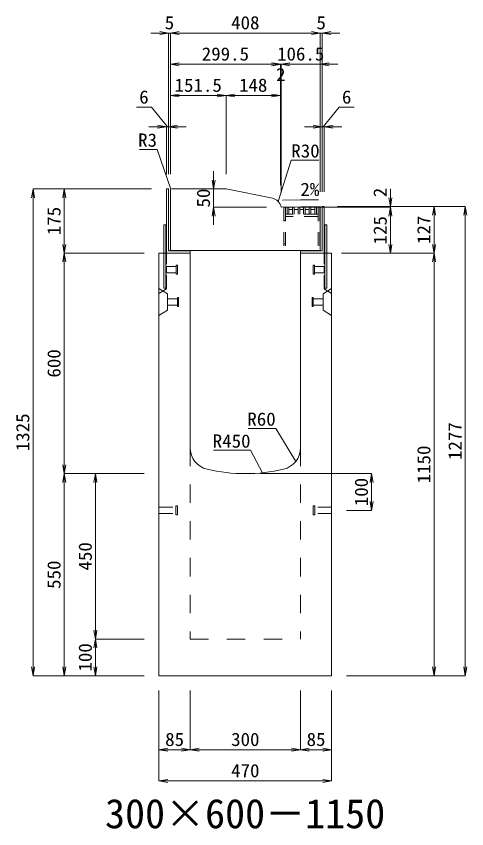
# Model space of a CAD drawing. Units: millimetres at full size. Extents: x -1809 to 57027, y -20349 to 17321.
# Drawn here: x 9276 to 10503, y -15212 to -13001 of the extents above; entities that cross this region are included whole.
import ezdxf
from ezdxf.enums import TextEntityAlignment as Align

# ---------------------------------------------------------------- set-up
doc = ezdxf.new("R2010")
doc.units = ezdxf.units.MM
doc.header["$LTSCALE"] = 50
for name, pattern in [('USER1', [2, 1, -1]), ('USER2', [1.35, 0.75, -0.6]), ('USER3', [1.35, 0.75, -0.6])]:
    doc.linetypes.add(name, pattern=pattern)
for name, color, linetype, lineweight in [('インサート', 3, 'USER2', 9), ('受枠', 3, 'Continuous', 5), ('寸法線', 7, 'Continuous', 13), ('引出線', 4, 'Continuous', 13), ('本体', 2, 'Continuous', 13), ('補助線', 8, 'Continuous', 13), ('ｸﾞﾚｰﾁﾝｸﾞ', 7, 'USER3', 9)]:
    doc.layers.add(name, color=color, linetype=linetype, lineweight=lineweight)
doc.layers.add('文字', color=7, linetype='Continuous')
doc.styles.add('ＭＳ 明朝', font='')
doc.styles.get('ＭＳ 明朝').set_extended_font_data('MS Mincho')

# ---------------------------------------------------------------- blocks, each defined once
blk = doc.blocks.new('open_arrow')
at = {"color": 0, "linetype": 'Continuous', "lineweight": -2}
blk.add_lwpolyline([(7.5, 1.25), (0, 0), (7.5, -1.25)], dxfattribs=at)

msp = doc.modelspace()

# ---------------------------------------------------------------- linework, layer by layer
at = {"layer": 'インサート'}
for p, q in [((9685, -13682.55), (9712, -13682.55)), ((9685, -13682.55), (9685, -13699.55)), ((9715, -13678.55), (9712, -13678.55)), ((9712, -13678.55), (9712, -13703.55)), ((9715, -13703.55), (9715, -13678.55)), ((10085, -13678.55), (10088, -13678.55)), ((10085, -13703.55), (10085, -13678.55)), ((10088, -13678.55), (10088, -13703.55)), ((10115, -13682.55), (10088, -13682.55)), ((10115, -13682.55), (10115, -13699.55)), ((9685, -13699.55), (9712, -13699.55)), ((9712, -13703.55), (9715, -13703.55)), ((10088, -13703.55), (10085, -13703.55)), ((10115, -13699.55), (10088, -13699.55)), ((9688.2, -13770.55), (9715.2, -13770.55)), ((9688.2, -13770.55), (9688.2, -13787.55)), ((9718.2, -13766.55), (9715.2, -13766.55)), ((9715.2, -13766.55), (9715.2, -13791.55)), ((9718.2, -13791.55), (9718.2, -13766.55)), ((10081.8, -13766.55), (10084.8, -13766.55)), ((10081.8, -13791.55), (10081.8, -13766.55)), ((10084.8, -13766.55), (10084.8, -13791.55)), ((10111.8, -13770.55), (10084.8, -13770.55)), ((10111.8, -13770.55), (10111.8, -13787.55)), ((9688.2, -13787.55), (9715.2, -13787.55)), ((9715.2, -13791.55), (9718.2, -13791.55)), ((10084.8, -13791.55), (10081.8, -13791.55)), ((10111.8, -13787.55), (10084.8, -13787.55)), ((9665, -14337.55), (9711, -14337.55)), ((9665, -14354.55), (9665, -14337.55)), ((9711, -14358.55), (9711, -14333.55)), ((9711, -14333.55), (9715, -14333.55)), ((9715, -14358.55), (9715, -14333.55)), ((10085, -14333.55), (10089, -14333.55)), ((10085, -14333.55), (10085, -14358.55)), ((10089, -14333.55), (10089, -14358.55)), ((10135, -14337.55), (10089, -14337.55)), ((10135, -14337.55), (10135, -14354.55)), ((9665, -14354.55), (9711, -14354.55)), ((9715, -14358.55), (9711, -14358.55)), ((10089, -14358.55), (10085, -14358.55)), ((10135, -14354.55), (10089, -14354.55))]:
    msp.add_line(p, q, dxfattribs=at)
at = {"layer": '受枠'}
for p, q in [((9685, -13471.05), (9685, -13646.05)), ((9685, -13471.05), (9691, -13471.05)), ((9685, -13471.05), (9691, -13471.05)), ((9691, -13471.05), (9691, -13640.05)), ((10109, -13519.06), (10109, -13640.05)), ((10109, -13519.06), (10115, -13519.06)), ((10115, -13646.05), (10115, -13519.06)), ((9678, -13741.05), (9678, -13569.06)), ((9684, -13569.06), (9678, -13569.06)), ((9684, -13741.05), (9684, -13569.06)), ((10116, -13741.05), (10116, -13569.06)), ((10116, -13569.06), (10122, -13569.06)), ((10122, -13741.05), (10122, -13569.06)), ((9691, -13640.05), (9750, -13640.05)), ((9750, -13646.05), (9750, -13640.05)), ((10050, -13640.05), (10050, -13646.05)), ((10050, -13640.05), (10109, -13640.05)), ((10050, -13646.05), (10050, -13640.05)), ((9750, -13646.05), (9685, -13646.05)), ((10115, -13646.05), (10050, -13646.05)), ((9684, -13741.05), (9678, -13741.05)), ((10116, -13741.05), (10122, -13741.05))]:
    msp.add_line(p, q, dxfattribs=at)
at = {"layer": '寸法線'}
for p, q in [((9744, -13046.93), (9643, -13046.93)), ((9691, -13431.03), (9691, -13046.93)), ((9696, -13431.03), (9696, -13046.93)), ((10104, -13046.93), (9696, -13046.93)), ((9696, -13431.03), (9696, -13046.93)), ((10056, -13046.93), (10157, -13046.93)), ((10104, -13479.23), (10104, -13046.93)), ((10104, -13479.23), (10104, -13046.93)), ((10109, -13479.04), (10109, -13046.93)), ((9995.51, -13131.93), (9696, -13131.93)), ((9696, -13431.03), (9696, -13131.93)), ((9947.51, -13131.93), (10045.44, -13131.93)), ((9949.44, -13131.93), (10152, -13131.93)), ((9995.51, -13461.09), (9995.51, -13131.93)), ((9995.51, -13461.09), (9995.51, -13131.93)), ((9997.44, -13481.08), (9997.44, -13131.93)), ((9997.44, -13481.08), (9997.44, -13131.93)), ((10104, -13479.23), (10104, -13131.93)), ((9696, -13216.93), (9847.5, -13216.93)), ((9696, -13431.03), (9696, -13216.93)), ((9847.5, -13431.03), (9847.5, -13216.93)), ((9847.5, -13216.93), (9995.51, -13216.93)), ((9847.5, -13431.03), (9847.5, -13216.93)), ((9995.51, -13461.09), (9995.51, -13216.93)), ((9644.67, -13249.13), (9603.44, -13249.13)), ((9688, -13301.93), (9644.67, -13249.13)), ((10112, -13301.93), (10155.33, -13249.13)), ((10155.33, -13249.13), (10196.56, -13249.13)), ((9739, -13301.93), (9637, -13301.93)), ((9685, -13431.03), (9685, -13301.93)), ((9691, -13431.03), (9691, -13301.93)), ((10061, -13301.93), (10163, -13301.93)), ((10109, -13479.04), (10109, -13301.93)), ((10115, -13479.04), (10115, -13301.93)), ((9813.83, -13569.11), (9813.83, -13423.05)), ((9322.06, -14796.05), (9322.06, -13471.05)), ((9644.98, -13471.05), (9322.06, -13471.05)), ((9407.06, -13471.05), (9407.06, -13646.05)), ((9644.98, -13471.05), (9407.06, -13471.05)), ((9813.83, -13471.05), (9807.48, -13471.05)), ((10294.94, -13569.1), (10294.94, -13471.25)), ((9957.42, -13521.11), (9813.83, -13521.11)), ((10044.46, -13521.1), (10294.94, -13521.1)), ((10044.46, -13521.1), (10294.94, -13521.1)), ((10151.02, -13519.25), (10294.94, -13519.25)), ((10155.02, -13519.06), (10413.78, -13519.06)), ((10155.02, -13519.06), (10498.78, -13519.06)), ((10294.94, -13646.05), (10294.94, -13521.1)), ((10413.78, -13519.06), (10413.78, -13646.05)), ((10498.78, -13519.06), (10498.78, -14796.05)), ((9624.98, -13646.05), (9407.06, -13646.05)), ((9407.06, -13646.05), (9407.06, -14246.05)), ((9624.98, -13646.05), (9407.06, -13646.05)), ((10162.02, -13646.05), (10294.94, -13646.05)), ((10175.02, -13646.05), (10413.78, -13646.05)), ((10175.02, -13646.05), (10413.78, -13646.05)), ((10413.78, -13646.05), (10413.78, -14796.05)), ((9624.98, -14246.05), (9407.06, -14246.05)), ((9407.06, -14796.05), (9407.06, -14246.05)), ((9624.98, -14246.05), (9407.06, -14246.05)), ((9492.06, -14246.05), (9492.06, -14696.05)), ((9624.98, -14246.05), (9492.06, -14246.05)), ((9940.02, -14246.05), (10243.78, -14246.05)), ((10243.78, -14246.05), (10243.78, -14346.05)), ((10175.02, -14346.05), (10243.78, -14346.05)), ((9624.98, -14696.05), (9492.06, -14696.05)), ((9492.06, -14696.05), (9492.06, -14796.05)), ((9624.98, -14696.05), (9492.06, -14696.05)), ((9624.98, -14796.05), (9322.06, -14796.05)), ((9624.98, -14796.05), (9407.06, -14796.05)), ((9624.98, -14796.05), (9492.06, -14796.05)), ((10175.02, -14796.05), (10413.78, -14796.05)), ((10175.02, -14796.05), (10498.78, -14796.05)), ((9665, -14836.07), (9665, -14997.21)), ((9665, -14836.07), (9665, -15082.21)), ((9750, -14836.07), (9750, -14997.21)), ((9750, -14836.07), (9750, -14997.21)), ((10050, -14836.07), (10050, -14997.21)), ((10050, -14836.07), (10050, -14997.21)), ((10135, -14836.07), (10135, -14997.21)), ((10135, -14836.07), (10135, -15082.21)), ((9665, -14997.21), (9750, -14997.21)), ((9750, -14997.21), (10050, -14997.21)), ((10050, -14997.21), (10135, -14997.21)), ((9665, -15082.21), (10135, -15082.21))]:
    msp.add_line(p, q, dxfattribs=at)
at = {"layer": '引出線'}
for points in [[(9696.88, -13471.93), (9659.65, -13363.53), (9611.92, -13363.53)], [(9989.42, -13505.21), (10025.11, -13392.88), (10099.79, -13392.88)], [(10001.31, -13501.75), (10050.05, -13501.21), (10098.81, -13501.21)], [(10037.07, -14212.74), (9982.66, -14122.84), (9907.98, -14122.84)], [(9946.44, -14243.65), (9914.22, -14182.51), (9813.21, -14182.51)]]:
    msp.add_lwpolyline(points, dxfattribs=at)
at = {"layer": '本体', "lineweight": 20}
for p, q in [((9696, -13474.05), (9696, -13639.05)), ((9847.5, -13471.05), (9698.95, -13471.05)), ((9973.81, -13496.66), (9847.5, -13471.05)), ((9997.44, -13521.1), (10104, -13519.25)), ((10104, -13639.05), (10104, -13519.25)), ((10104, -13639.05), (9696, -13639.05))]:
    msp.add_line(p, q, dxfattribs=at)
at = {"layer": '本体'}
for p, q in [((9665, -13646.05), (9665, -14796.05)), ((9665, -13646.05), (9750, -13646.05)), ((9750, -13646.05), (9750, -14175.53)), ((10050, -13646.05), (10050, -14175.53)), ((10050, -13646.05), (10135, -13646.05)), ((10135, -13646.05), (10135, -14796.05)), ((9665, -14796.05), (10135, -14796.05))]:
    msp.add_line(p, q, dxfattribs=at)
at = {"layer": '本体', "linetype": 'USER2', "lineweight": 9}
for p, q in [((9685, -13743.05), (9685, -13646.05)), ((10115, -13743.05), (10115, -13646.05)), ((9665, -13755.55), (9685, -13743.05)), ((10135, -13755.55), (10115, -13743.05))]:
    msp.add_line(p, q, dxfattribs=at)
at = {"layer": '本体', "lineweight": 9}
for p, q in [((9665, -13742.05), (9688.2, -13756.55)), ((10134.58, -13742.31), (10111.8, -13756.55)), ((9688.2, -13756.55), (9688.2, -13801.55)), ((10111.8, -13756.55), (10111.8, -13801.55)), ((9688.2, -13801.55), (9665, -13816.05)), ((10111.8, -13801.55), (10135, -13816.05))]:
    msp.add_line(p, q, dxfattribs=at)
at = {"layer": '本体', "linetype": 'USER1', "lineweight": 15}
for p, q in [((9750, -14175.53), (9750, -14696.05)), ((10050, -14175.53), (10050, -14696.05)), ((9750, -14696.05), (10050, -14696.05))]:
    msp.add_line(p, q, dxfattribs=at)
at = {"layer": '本体', "lineweight": 20}
for centre, radius, start, end in [((9699, -13474.05), 3, 90, 180), ((9967.85, -13526.06), 30, 9.51572, 78.54145)]:
    msp.add_arc(centre, radius, start, end, dxfattribs=at)
at = {"layer": '本体'}
for centre, radius, start, end in [((9810, -14175.53), 60, 180, 256.65764), ((9990, -14175.53), 60, 283.34236, 0), ((9900, -13796.05), 450, 256.65764, 283.34236)]:
    msp.add_arc(centre, radius, start, end, dxfattribs=at)
at = {"layer": '補助線'}
msp.add_line((9973.82, -13496.71), (9975.55, -13497.06), dxfattribs=at)
at = {"layer": 'ｸﾞﾚｰﾁﾝｸﾞ', "linetype": 'USER2', "lineweight": 5}
for p, q in [((10102.5, -13521.05), (10004.5, -13521.05)), ((10004.5, -13521.05), (10004.5, -13639.05)), ((10009, -13521.05), (10009, -13639.05)), ((10013.5, -13540.05), (10013.5, -13521.05)), ((10018, -13540.05), (10018, -13521.05)), ((10018, -13527.05), (10028.6, -13527.05)), ((10028.6, -13540.05), (10028.6, -13521.05)), ((10033.1, -13540.05), (10033.1, -13521.05)), ((10033.1, -13527.05), (10043.7, -13527.05)), ((10043.7, -13540.05), (10043.7, -13521.05)), ((10048.2, -13540.05), (10048.2, -13521.05)), ((10048.2, -13527.05), (10058.8, -13527.05)), ((10058.8, -13540.05), (10058.8, -13521.05)), ((10063.3, -13540.05), (10063.3, -13521.05)), ((10063.3, -13527.05), (10073.9, -13527.05)), ((10073.9, -13540.05), (10073.9, -13521.05)), ((10078.4, -13540.05), (10078.4, -13521.05)), ((10078.4, -13527.05), (10089, -13527.05)), ((10089, -13540.05), (10089, -13521.05)), ((10093.5, -13540.05), (10093.5, -13521.05)), ((10098, -13521.05), (10098, -13639.05)), ((10102.5, -13521.05), (10102.5, -13639.05)), ((10098, -13540.05), (10009, -13540.05)), ((10098, -13546.05), (10009, -13546.05)), ((10009, -13557.55), (10004.5, -13557.55)), ((10009, -13620.55), (10004.5, -13620.55))]:
    msp.add_line(p, q, dxfattribs=at)

# ---------------------------------------------------------------- block references
at = {"layer": '寸法線', "xscale": 3.2, "yscale": 3.2}
for p, rotation in [((9691, -13046.93), 180), ((10104, -13046.93), 180), ((10104, -13046.93), 180), ((9995.51, -13131.93), 180), ((9995.51, -13131.93), 180), ((9997.44, -13131.93), 180), ((9847.5, -13216.93), 180), ((9995.51, -13216.93), 180), ((9685, -13301.93), 180), ((10109, -13301.93), 180), ((9813.83, -13471.05), 90), ((9322.06, -13471.05), 270), ((9407.06, -13471.05), 270), ((10294.94, -13519.25), 90), ((9813.83, -13521.11), 270), ((10294.94, -13521.1), 270), ((10294.94, -13521.1), 270), ((10413.78, -13519.06), 270), ((10498.78, -13519.06), 270), ((9407.06, -13646.05), 90), ((10294.94, -13646.05), 90), ((10413.78, -13646.05), 90), ((9407.06, -13646.05), 270), ((10413.78, -13646.05), 270), ((9407.06, -14246.05), 90), ((9407.06, -14246.05), 270), ((9492.06, -14246.05), 270), ((10243.78, -14246.05), 270), ((10243.78, -14346.05), 90), ((9492.06, -14696.05), 90), ((9492.06, -14696.05), 270), ((9322.06, -14796.05), 90), ((9407.06, -14796.05), 90), ((9492.06, -14796.05), 90), ((10413.78, -14796.05), 90), ((10498.78, -14796.05), 90), ((9750, -14997.21), 180), ((10050, -14997.21), 180), ((10135, -14997.21), 180), ((10135, -15082.21), 180)]:
    msp.add_blockref('open_arrow', p, dxfattribs=dict(at, rotation=rotation))
for p in [(9696, -13046.93), (9696, -13046.93), (10109, -13046.93), (9696, -13131.93), (9997.44, -13131.93), (10104, -13131.93), (9696, -13216.93), (9847.5, -13216.93), (9691, -13301.93), (10115, -13301.93), (9665, -14997.21), (9750, -14997.21), (10050, -14997.21), (9665, -15082.21)]:
    msp.add_blockref('open_arrow', p, dxfattribs=at)
at = {"layer": '引出線', "xscale": 0.0533, "yscale": 0.0533}
for p, rotation in [((9696.88, -13471.93), 109), ((9989.42, -13505.21), 72.4), ((10001.31, -13501.75), 0.6), ((10037.07, -14212.74), 121.2), ((9946.44, -14243.65), 117.8)]:
    msp.add_blockref('open_arrow', p, dxfattribs=dict(at, rotation=rotation))

# ---------------------------------------------------------------- texts
at = {"layer": '寸法線', "style": 'ＭＳ 明朝', "width": 1.05}
for s, p in [('5', (9693.5, -13018.91)), ('408', (9900, -13018.91)), ('5', (10106.5, -13018.91)), ('299.5', (9845.75, -13103.91)), ('106.5', (10050.72, -13103.91)), ('2', (9996.47, -13159.95)), ('151.5', (9771.75, -13188.91)), ('148', (9921.5, -13188.91)), ('6', (9624.05, -13221.11)), ('6', (10175.95, -13221.11)), ('85', (9707.5, -14969.19)), ('300', (9900, -14969.19)), ('85', (10092.5, -14969.19)), ('470', (9900, -15054.19))]:
    msp.add_text(s, height=36.03, dxfattribs=at).set_placement(p, align=Align.MIDDLE_CENTER)
for s, p in [('50', (9785.81, -13496.08)), ('2', (10266.92, -13480.99)), ('175', (9379.04, -13558.55)), ('125', (10266.92, -13583.58)), ('127', (10385.76, -13582.56)), ('600', (9379.04, -13946.05)), ('1325', (9294.04, -14133.55)), ('1277', (10470.76, -14157.56)), ('1150', (10385.76, -14221.05)), ('100', (10215.76, -14296.05)), ('450', (9464.04, -14471.05)), ('550', (9379.04, -14521.05)), ('100', (9464.04, -14746.05))]:
    msp.add_text(s, height=36.03, rotation=90, dxfattribs=at).set_placement(p, align=Align.MIDDLE_CENTER)
at = {"layer": '引出線', "style": 'ＭＳ 明朝', "width": 1.05}
for s, p in [('R3', (9659.65, -13320.33)), ('R60', (9982.66, -14079.64)), ('R450', (9914.22, -14139.31))]:
    msp.add_text(s, height=36.03, dxfattribs=at).set_placement(p, align=Align.TOP_RIGHT)
for s, p in [('R30', (10025.11, -13349.68)), ('2%', (10050.05, -13454.3))]:
    msp.add_text(s, height=36.03, dxfattribs=at).set_placement(p, align=Align.TOP_LEFT)
at = {"layer": '文字', "style": 'ＭＳ 明朝'}
msp.add_text('300×600－1150', height=80.06, dxfattribs=at).set_placement((9899.52, -15171.03), align=Align.MIDDLE_CENTER)

doc.saveas('drawing.dxf')
